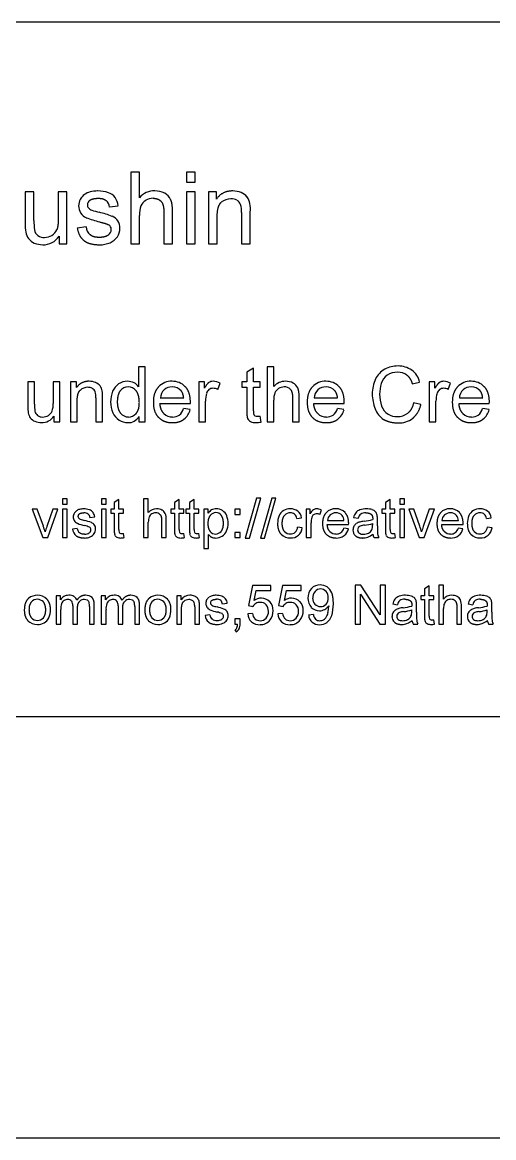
# Model space of a CAD drawing. Extents: x -405 to 419, y -611 to 453.
# Drawn here: x -136.7 to -38.1, y -610.7 to -377.4 of the extents above; entities that cross this region are included whole.
import ezdxf

# ---------------------------------------------------------------- set-up
doc = ezdxf.new("R2010")
doc.units = 0
doc.header["$MEASUREMENT"] = 0
doc.layers.add('DEFAULT', color=7, linetype='Continuous')

msp = doc.modelspace()

# ---------------------------------------------------------------- linework, layer by layer
at = {"layer": 'DEFAULT', "color": 7}
for p, q in [((336.89, -377.38), (-325.34, -377.38)), ((-112.2, -408.75), (-114.02, -408.75)), ((-114.02, -408.75), (-114.02, -423.75)), ((-112.2, -414.11), (-112.2, -408.75)), ((-100.56, -408.75), (-102.38, -408.75)), ((-102.38, -408.75), (-102.38, -410.84)), ((-100.56, -410.84), (-100.56, -408.75)), ((-134.29, -412.84), (-136.11, -412.84)), ((-136.11, -412.84), (-136.11, -419.56)), ((-134.29, -418.88), (-134.29, -412.84)), ((-127.38, -412.84), (-129.2, -412.84)), ((-129.2, -412.84), (-129.2, -418.67)), ((-127.38, -423.75), (-127.38, -412.84)), ((-102.38, -410.84), (-100.56, -410.84)), ((-100.56, -412.84), (-102.38, -412.84)), ((-102.38, -412.84), (-102.38, -423.75)), ((-100.56, -423.75), (-100.56, -412.84)), ((-96.11, -412.84), (-97.74, -412.84)), ((-97.74, -412.84), (-97.74, -423.75)), ((-96.11, -414.38), (-96.11, -412.84)), ((-118.47, -416.02), (-116.65, -415.75)), ((-107.11, -416.85), (-107.11, -423.75)), ((-105.29, -423.75), (-105.29, -416.87)), ((-90.84, -417.18), (-90.84, -423.75)), ((-89.02, -423.75), (-89.02, -417.08)), ((-112.2, -423.75), (-112.2, -417.79)), ((-95.93, -423.75), (-95.93, -417.85)), ((-129.02, -422.13), (-129.02, -423.75)), ((-123.38, -420.2), (-125.2, -420.47)), ((-129.02, -423.75), (-127.38, -423.75)), ((-114.02, -423.75), (-112.2, -423.75)), ((-107.11, -423.75), (-105.29, -423.75)), ((-102.38, -423.75), (-100.56, -423.75)), ((-97.74, -423.75), (-95.93, -423.75)), ((-90.84, -423.75), (-89.02, -423.75)), ((-110.98, -449.48), (-112.37, -449.48)), ((-112.37, -449.48), (-112.37, -453.65)), ((-110.98, -461), (-110.98, -449.48)), ((-88.36, -449.72), (-89.76, -450.56)), ((-88.36, -452.62), (-88.36, -449.72)), ((-84.1, -449.48), (-85.5, -449.48)), ((-85.5, -449.48), (-85.5, -461)), ((-84.1, -453.6), (-84.1, -449.48)), ((-134.15, -452.62), (-135.55, -452.62)), ((-135.55, -452.62), (-135.55, -457.78)), ((-134.15, -457.26), (-134.15, -452.62)), ((-128.85, -452.62), (-130.24, -452.62)), ((-130.24, -452.62), (-130.24, -457.1)), ((-128.85, -461), (-128.85, -452.62)), ((-125.36, -452.62), (-126.61, -452.62)), ((-126.61, -452.62), (-126.61, -461)), ((-125.36, -453.81), (-125.36, -452.62)), ((-98.62, -452.62), (-99.81, -452.62)), ((-99.81, -452.62), (-99.81, -461)), ((-98.62, -453.94), (-98.62, -452.62)), ((-89.76, -452.62), (-90.81, -452.62)), ((-90.81, -452.62), (-90.81, -453.74)), ((-89.76, -450.56), (-89.76, -452.62)), ((-86.97, -452.62), (-88.36, -452.62)), ((-86.97, -453.74), (-86.97, -452.62)), ((-55.14, -453), (-53.6, -452.65)), ((-50.39, -452.62), (-51.58, -452.62)), ((-51.58, -452.62), (-51.58, -461)), ((-50.39, -453.94), (-50.39, -452.62)), ((-95.84, -454.2), (-95.34, -452.9)), ((-90.81, -453.74), (-89.76, -453.74)), ((-89.76, -453.74), (-89.76, -458.57)), ((-88.36, -458.65), (-88.36, -453.74)), ((-88.36, -453.74), (-86.97, -453.74)), ((-47.6, -454.2), (-47.11, -452.9)), ((-125.22, -461), (-125.22, -456.47)), ((-121.31, -455.96), (-121.31, -461)), ((-119.91, -461), (-119.91, -455.88)), ((-107.91, -457.16), (-101.56, -457.16)), ((-107.84, -455.97), (-102.95, -455.97)), ((-101.56, -457.16), (-101.55, -456.79)), ((-98.41, -461), (-98.41, -456.65)), ((-84.1, -461), (-84.1, -456.43)), ((-80.2, -455.7), (-80.2, -461)), ((-78.8, -461), (-78.8, -455.72)), ((-75.73, -457.16), (-69.38, -457.16)), ((-75.66, -455.97), (-70.77, -455.97)), ((-69.38, -457.16), (-69.38, -456.79)), ((-53.32, -457.34), (-54.86, -456.96)), ((-50.18, -461), (-50.18, -456.65)), ((-45.36, -457.16), (-39.02, -457.16)), ((-45.29, -455.97), (-40.41, -455.97)), ((-39.02, -457.16), (-39.01, -456.79)), ((-101.6, -458.42), (-102.97, -458.21)), ((-69.42, -458.42), (-70.79, -458.21)), ((-39.05, -458.42), (-40.42, -458.21)), ((-130.1, -459.76), (-130.1, -461)), ((-130.1, -461), (-128.85, -461)), ((-126.61, -461), (-125.22, -461)), ((-121.31, -461), (-119.91, -461)), ((-112.3, -459.87), (-112.3, -461)), ((-112.3, -461), (-110.98, -461)), ((-99.81, -461), (-98.41, -461)), ((-87.58, -459.81), (-86.97, -459.77)), ((-86.76, -461.01), (-86.97, -459.77)), ((-85.5, -461), (-84.1, -461)), ((-80.2, -461), (-78.8, -461)), ((-51.58, -461), (-50.18, -461)), ((-127.33, -477.05), (-128.32, -477.05)), ((-128.32, -477.05), (-128.32, -478.18)), ((-128.32, -478.18), (-127.33, -478.18)), ((-127.33, -478.18), (-127.33, -477.05)), ((-119.16, -477.05), (-120.14, -477.05)), ((-120.14, -477.05), (-120.14, -478.18)), ((-120.14, -478.18), (-119.16, -478.18)), ((-119.16, -478.18), (-119.16, -477.05)), ((-116.5, -477.21), (-117.49, -477.81)), ((-117.49, -477.81), (-117.49, -479.26)), ((-116.5, -479.26), (-116.5, -477.21)), ((-110.35, -477.05), (-111.33, -477.05)), ((-111.33, -477.05), (-111.33, -485.17)), ((-110.35, -479.95), (-110.35, -477.05)), ((-103.9, -477.21), (-104.88, -477.81)), ((-104.88, -477.81), (-104.88, -479.26)), ((-103.9, -479.26), (-103.9, -477.21)), ((-100.74, -477.21), (-101.73, -477.81)), ((-101.73, -477.81), (-101.73, -479.26)), ((-100.74, -479.26), (-100.74, -477.21)), ((-87.7, -476.95), (-90.06, -485.32)), ((-89.19, -485.32), (-86.83, -476.95)), ((-86.83, -476.95), (-87.7, -476.95)), ((-84.54, -476.95), (-86.91, -485.32)), ((-86.04, -485.32), (-83.68, -476.95)), ((-83.68, -476.95), (-84.54, -476.95)), ((-59.78, -477.21), (-60.76, -477.81)), ((-60.76, -477.81), (-60.76, -479.26)), ((-59.78, -479.26), (-59.78, -477.21)), ((-56.77, -477.05), (-57.76, -477.05)), ((-57.76, -477.05), (-57.76, -478.18)), ((-57.76, -478.18), (-56.77, -478.18)), ((-56.77, -478.18), (-56.77, -477.05)), ((-133.57, -479.26), (-134.62, -479.26)), ((-134.62, -479.26), (-132.42, -485.17)), ((-132.31, -482.8), (-133.57, -479.26)), ((-130.3, -479.26), (-131.57, -482.87)), ((-131.38, -485.17), (-129.25, -479.26)), ((-129.25, -479.26), (-130.3, -479.26)), ((-127.33, -479.26), (-128.32, -479.26)), ((-128.32, -479.26), (-128.32, -485.17)), ((-127.33, -485.17), (-127.33, -479.26)), ((-119.16, -479.26), (-120.14, -479.26)), ((-120.14, -479.26), (-120.14, -485.17)), ((-119.16, -485.17), (-119.16, -479.26)), ((-117.49, -479.26), (-118.22, -479.26)), ((-118.22, -479.26), (-118.22, -480.05)), ((-118.22, -480.05), (-117.49, -480.05)), ((-117.49, -480.05), (-117.49, -483.46)), ((-115.52, -479.26), (-116.5, -479.26)), ((-116.5, -483.52), (-116.5, -480.05)), ((-116.5, -480.05), (-115.52, -480.05)), ((-115.52, -480.05), (-115.52, -479.26)), ((-104.88, -479.26), (-105.62, -479.26)), ((-105.62, -479.26), (-105.62, -480.05)), ((-105.62, -480.05), (-104.88, -480.05)), ((-104.88, -480.05), (-104.88, -483.46)), ((-102.91, -479.26), (-103.9, -479.26)), ((-103.9, -483.52), (-103.9, -480.05)), ((-103.9, -480.05), (-102.91, -480.05)), ((-102.91, -480.05), (-102.91, -479.26)), ((-101.73, -479.26), (-102.47, -479.26)), ((-102.47, -479.26), (-102.47, -480.05)), ((-102.47, -480.05), (-101.73, -480.05)), ((-101.73, -480.05), (-101.73, -483.46)), ((-99.76, -479.26), (-100.74, -479.26)), ((-100.74, -483.52), (-100.74, -480.05)), ((-100.74, -480.05), (-99.76, -480.05)), ((-99.76, -480.05), (-99.76, -479.26)), ((-97.84, -479.26), (-98.77, -479.26)), ((-98.77, -479.26), (-98.77, -487.44)), ((-97.84, -480.07), (-97.84, -479.26)), ((-91.14, -479.26), (-92.23, -479.26)), ((-92.23, -479.26), (-92.23, -480.35)), ((-92.23, -480.35), (-91.14, -480.35)), ((-91.14, -480.35), (-91.14, -479.26)), ((-76.47, -479.26), (-77.31, -479.26)), ((-77.31, -479.26), (-77.31, -485.17)), ((-76.47, -480.19), (-76.47, -479.26)), ((-74.5, -480.38), (-74.15, -479.46)), ((-60.76, -479.26), (-61.5, -479.26)), ((-61.5, -479.26), (-61.5, -480.05)), ((-61.5, -480.05), (-60.76, -480.05)), ((-60.76, -480.05), (-60.76, -483.46)), ((-58.79, -479.26), (-59.78, -479.26)), ((-59.78, -483.52), (-59.78, -480.05)), ((-59.78, -480.05), (-58.79, -480.05)), ((-58.79, -480.05), (-58.79, -479.26)), ((-56.77, -479.26), (-57.76, -479.26)), ((-57.76, -479.26), (-57.76, -485.17)), ((-56.77, -485.17), (-56.77, -479.26)), ((-54.84, -479.26), (-55.89, -479.26)), ((-55.89, -479.26), (-53.69, -485.17)), ((-53.58, -482.8), (-54.84, -479.26)), ((-51.57, -479.26), (-52.83, -482.87)), ((-52.64, -485.17), (-50.52, -479.26)), ((-50.52, -479.26), (-51.57, -479.26)), ((-122.56, -480.99), (-121.57, -480.84)), ((-110.35, -485.17), (-110.35, -481.95)), ((-107.59, -481.44), (-107.59, -485.17)), ((-106.6, -485.17), (-106.6, -481.45)), ((-79.27, -481.18), (-78.29, -481.04)), ((-78.14, -483.15), (-79.13, -483.01)), ((-76.32, -485.17), (-76.32, -482.1)), ((-72.92, -482.46), (-68.45, -482.46)), ((-72.87, -481.63), (-69.43, -481.63)), ((-68.45, -482.46), (-68.44, -482.2)), ((-67.41, -480.99), (-66.42, -481.13)), ((-63.42, -481.17), (-63.42, -481.43)), ((-63.42, -482.58), (-63.42, -482.22)), ((-62.43, -482.7), (-62.43, -481.39)), ((-48.99, -482.46), (-44.52, -482.46)), ((-48.94, -481.63), (-45.5, -481.63)), ((-44.52, -482.46), (-44.51, -482.2)), ((-39.59, -481.18), (-38.6, -481.04)), ((-38.45, -483.15), (-39.44, -483.01)), ((-132.42, -485.17), (-131.38, -485.17)), ((-128.32, -485.17), (-127.33, -485.17)), ((-125.22, -483.25), (-126.2, -483.4)), ((-120.14, -485.17), (-119.16, -485.17)), ((-115.95, -484.34), (-115.52, -484.3)), ((-115.37, -485.18), (-115.52, -484.3)), ((-111.33, -485.17), (-110.35, -485.17)), ((-107.59, -485.17), (-106.6, -485.17)), ((-103.34, -484.34), (-102.91, -484.3)), ((-102.76, -485.18), (-102.91, -484.3)), ((-100.19, -484.34), (-99.76, -484.3)), ((-99.61, -485.18), (-99.76, -484.3)), ((-97.79, -487.44), (-97.79, -484.51)), ((-91.14, -484.09), (-92.23, -484.09)), ((-92.23, -484.09), (-92.23, -485.17)), ((-92.23, -485.17), (-91.14, -485.17)), ((-91.14, -485.17), (-91.14, -484.09)), ((-90.06, -485.32), (-89.19, -485.32)), ((-86.91, -485.32), (-86.04, -485.32)), ((-77.31, -485.17), (-76.32, -485.17)), ((-68.47, -483.35), (-69.44, -483.2)), ((-63.12, -485.17), (-62.14, -485.17)), ((-59.22, -484.34), (-58.79, -484.3)), ((-58.64, -485.18), (-58.79, -484.3)), ((-57.76, -485.17), (-56.77, -485.17)), ((-53.69, -485.17), (-52.64, -485.17)), ((-44.54, -483.35), (-45.51, -483.2)), ((-98.77, -487.44), (-97.79, -487.44)), ((-88.58, -495.23), (-89.41, -499.42)), ((-84.69, -495.23), (-88.58, -495.23)), ((-88.2, -498.36), (-87.77, -496.22)), ((-87.77, -496.22), (-84.69, -496.22)), ((-84.69, -496.22), (-84.69, -495.23)), ((-82.27, -495.23), (-83.11, -499.42)), ((-78.38, -495.23), (-82.27, -495.23)), ((-81.89, -498.36), (-81.47, -496.22)), ((-81.47, -496.22), (-78.38, -496.22)), ((-78.38, -496.22), (-78.38, -495.23)), ((-65.91, -495.14), (-67.06, -495.14)), ((-67.06, -495.14), (-67.06, -503.26)), ((-61.84, -501.37), (-65.91, -495.14)), ((-60.75, -495.14), (-61.84, -495.14)), ((-61.84, -495.14), (-61.84, -501.37)), ((-60.75, -503.26), (-60.75, -495.14)), ((-51.6, -495.3), (-52.58, -495.9)), ((-52.58, -495.9), (-52.58, -497.35)), ((-51.6, -497.35), (-51.6, -495.3)), ((-48.59, -495.14), (-49.58, -495.14)), ((-49.58, -495.14), (-49.58, -503.26)), ((-48.59, -498.04), (-48.59, -495.14)), ((-128.75, -497.35), (-129.63, -497.35)), ((-129.63, -497.35), (-129.63, -503.26)), ((-128.75, -498.23), (-128.75, -497.35)), ((-121.66, -503.26), (-121.66, -499.23)), ((-119.29, -497.35), (-120.18, -497.35)), ((-120.18, -497.35), (-120.18, -503.26)), ((-119.29, -498.23), (-119.29, -497.35)), ((-112.2, -503.26), (-112.2, -499.23)), ((-103.5, -497.35), (-104.38, -497.35)), ((-104.38, -497.35), (-104.38, -503.26)), ((-103.5, -498.19), (-103.5, -497.35)), ((-94.83, -499.07), (-93.84, -498.93)), ((-65.97, -503.26), (-65.97, -497.03)), ((-65.97, -497.03), (-61.91, -503.26)), ((-59.23, -499.07), (-58.24, -499.22)), ((-55.24, -499.26), (-55.25, -499.52)), ((-52.58, -497.35), (-53.32, -497.35)), ((-53.32, -497.35), (-53.32, -498.14)), ((-53.32, -498.14), (-52.58, -498.14)), ((-52.58, -498.14), (-52.58, -501.55)), ((-50.61, -497.35), (-51.6, -497.35)), ((-51.6, -501.6), (-51.6, -498.14)), ((-51.6, -498.14), (-50.61, -498.14)), ((-50.61, -498.14), (-50.61, -497.35)), ((-43.47, -499.07), (-42.49, -499.22)), ((-39.48, -499.26), (-39.49, -499.52)), ((-128.65, -503.26), (-128.65, -500.23)), ((-126.14, -499.46), (-126.14, -503.26)), ((-125.15, -503.26), (-125.15, -499.86)), ((-122.64, -499.58), (-122.64, -503.26)), ((-119.2, -503.26), (-119.2, -500.23)), ((-116.68, -499.46), (-116.68, -503.26)), ((-115.7, -503.26), (-115.7, -499.86)), ((-113.19, -499.58), (-113.19, -503.26)), ((-103.4, -503.26), (-103.4, -500.07)), ((-100.64, -499.7), (-100.64, -503.26)), ((-99.65, -503.26), (-99.65, -499.65)), ((-97.49, -501.34), (-98.47, -501.49)), ((-88.58, -501.04), (-89.56, -501.14)), ((-89.41, -499.42), (-88.48, -499.57)), ((-82.27, -501.04), (-83.26, -501.14)), ((-83.11, -499.42), (-82.17, -499.57)), ((-75.82, -501.29), (-76.81, -501.39)), ((-72.62, -499.44), (-72.62, -499.63)), ((-55.25, -500.67), (-55.24, -500.31)), ((-54.25, -500.78), (-54.25, -499.47)), ((-48.59, -503.26), (-48.59, -500.03)), ((-45.83, -499.52), (-45.83, -503.26)), ((-44.85, -503.26), (-44.85, -499.54)), ((-39.49, -500.67), (-39.48, -500.31)), ((-38.5, -500.78), (-38.5, -499.47)), ((-129.63, -503.26), (-128.65, -503.26)), ((-126.14, -503.26), (-125.15, -503.26)), ((-122.64, -503.26), (-121.66, -503.26)), ((-120.18, -503.26), (-119.2, -503.26)), ((-116.68, -503.26), (-115.7, -503.26)), ((-113.19, -503.26), (-112.2, -503.26)), ((-104.38, -503.26), (-103.4, -503.26)), ((-100.64, -503.26), (-99.65, -503.26)), ((-91.14, -502.18), (-92.22, -502.18)), ((-92.22, -502.18), (-92.22, -503.26)), ((-92.22, -503.26), (-91.68, -503.26)), ((-91.14, -503.26), (-91.14, -502.18)), ((-67.06, -503.26), (-65.97, -503.26)), ((-61.91, -503.26), (-60.75, -503.26)), ((-54.94, -503.26), (-53.96, -503.26)), ((-51.04, -502.42), (-50.61, -502.39)), ((-50.46, -503.27), (-50.61, -502.39)), ((-49.58, -503.26), (-48.59, -503.26)), ((-45.83, -503.26), (-44.85, -503.26)), ((-39.19, -503.26), (-38.2, -503.26)), ((-92.22, -504.49), (-91.97, -504.88)), ((-325.34, -522.58), (336.89, -522.58)), ((-404.99, -610.73), (418.84, -610.73))]:
    msp.add_line(p, q, dxfattribs=at)
for centre, radius, start, end in [((-121.69, -416.24), 3.47, 103.9971, 125.3316), ((-120.84, -419.25), 6.59, 90.8985, 104.8289), ((-121, -419.85), 7.2, 71.4541, 89.5859), ((-109.08, -416.73), 4.08, 88.815, 140.0155), ((-109.1, -417.86), 5.21, 65.2993, 88.815), ((-92.69, -417.36), 4.7, 67.6783, 90), ((-92.12, -415.88), 3.12, 38.6312, 67.033), ((-121.94, -415.8), 2.99, 152.7606, 179.4816), ((-121.95, -415.85), 3, 125.4662, 151.7917), ((-121.92, -415.6), 1.18, 123.3875, 178.3514), ((-120.5, -416.23), 2.04, 5.8143, 49.2704), ((-119.84, -416.12), 3.29, 39.208, 69.9173), ((-120.62, -416.24), 4, 7.1582, 33.4616), ((-109.54, -416.83), 2.58, 121.4037, 155.985), ((-109.37, -417.12), 2.92, 90, 121.3442), ((-108.21, -415.61), 2.79, 24.7654, 62.6998), ((-93, -417.59), 3.3, 91.3493, 129.2112), ((-93.03, -416.73), 2.44, 59.8033, 91.0567), ((-92.68, -416.14), 1.75, 21.1259, 59.8033), ((-92.04, -415.71), 2.96, 8.2267, 37.0598), ((-95.86, -416.57), 6.86, 355.7385, 10.722), ((-122.33, -415.83), 2.6, 178.8506, 212.5732), ((-122.36, -415.93), 2.52, 211.0738, 247.7068), ((-122.18, -415.59), 0.926, 178.3514, 220.3792), ((-121.73, -415.25), 1.49, 219.0843, 251.8191), ((-117.44, -403.08), 14.4, 250.7073, 257.3212), ((-126.75, -441.13), 24.78, 69.1254, 75.6258), ((-106.83, -417.57), 5.38, 160.5446, 182.3285), ((-97.53, -417.18), 6.7, 0, 14.4655), ((-128.6, -419.93), 7.52, 177.1306, 190.2583), ((-117.31, -418.88), 16.98, 180, 186.5909), ((-114.9, -396.52), 23.31, 248.8176, 255.9897), ((-119.17, -420.68), 1.06, 359.0855, 61.8604), ((-118.84, -420.34), 2.54, 33.587, 68.7705), ((-118.73, -420.34), 2.45, 356.0538, 34.8686), ((-132.56, -420.65), 3.49, 190.2583, 214.6461), ((-132.3, -420.43), 1.92, 191.9492, 233.2508), ((-132.19, -420.28), 2.11, 233.2508, 273.3021), ((-132.33, -419.98), 3.95, 268.5726, 327.0663), ((-132.18, -418.94), 3.45, 271.9634, 298.8455), ((-131.83, -419.77), 2.55, 300.9401, 336.2568), ((-120.96, -419.96), 2.43, 185.5675, 229.7133), ((-119.6, -420.68), 1.49, 306.3048, 359.0855), ((-119.68, -420.3), 3.45, 292.6572, 325.9477), ((-119.77, -420.38), 3.48, 327.8718, 357.9526), ((-132.85, -420.49), 3.36, 219.7806, 246.172), ((-132.3, -418.83), 5.1, 248.0516, 268.5726), ((-120.57, -418.14), 5.79, 269.5876, 292.5754), ((-58.68, -454.02), 4.61, 118.6041, 154.1895), ((-58.19, -454.85), 5.57, 89.2537, 118.9672), ((-58.17, -454.6), 5.33, 56.5073, 89.406), ((-57.69, -453.55), 4.19, 12.4622, 54.003), ((-122.73, -456.09), 3.61, 67.6783, 90), ((-114.75, -455.79), 3.31, 88.8915, 123.1799), ((-114.73, -455.63), 3.15, 63.8331, 89.3382), ((-105.52, -456.18), 3.7, 87.7521, 136.5714), ((-105.25, -456.11), 3.62, 43.4742, 91.9756), ((-96.8, -454.11), 1.63, 90.1485, 124.3452), ((-96.82, -455.31), 2.82, 58.4405, 89.68), ((-81.71, -455.61), 3.13, 88.815, 140.0155), ((-81.72, -456.48), 4, 65.2993, 88.815), ((-73.34, -456.18), 3.7, 87.7521, 136.5714), ((-73.07, -456.11), 3.62, 43.4742, 91.9756), ((-55.64, -455.21), 7.87, 155.9605, 179.5693), ((-58.61, -453.83), 3.14, 124.3331, 163.6165), ((-58.31, -454.26), 3.66, 87.9445, 124.3331), ((-58, -453.44), 2.84, 52.7935, 93.6177), ((-48.57, -454.11), 1.63, 90.1485, 124.3452), ((-48.59, -455.31), 2.82, 58.4405, 89.68), ((-42.98, -456.18), 3.7, 87.7521, 136.5714), ((-42.71, -456.11), 3.62, 43.4742, 91.9756), ((-122.97, -456.27), 2.53, 91.3493, 129.2112), ((-122.99, -455.61), 1.87, 59.8033, 91.0567), ((-122.73, -455.16), 1.35, 21.1259, 59.8033), ((-126.45, -455.96), 5.14, 360, 14.4655), ((-122.3, -454.96), 2.39, 38.6312, 67.033), ((-122.24, -454.83), 2.27, 8.2267, 37.0598), ((-125.17, -455.49), 5.27, 355.7385, 10.722), ((-111.25, -456.96), 6.99, 160.0329, 178.8737), ((-114.69, -455.83), 3.37, 123.7468, 158.1111), ((-114.55, -455.84), 2.17, 90.8263, 139.4361), ((-114.61, -455.89), 2.22, 40.1881, 89.213), ((-114.65, -455.28), 2.8, 35.7261, 62.1226), ((-105.45, -456.05), 2.38, 132.5531, 178.0881), ((-105.45, -456.06), 2.39, 87.5152, 132.5531), ((-105.27, -456.03), 2.36, 41.7904, 91.911), ((-92.35, -456.67), 6.06, 164.0511, 179.8056), ((-96.74, -455.41), 1.5, 128.197, 164.236), ((-96.86, -455.24), 1.29, 89.3984, 128.3448), ((-96.87, -456.2), 2.25, 62.5871, 89.3984), ((-79.98, -456.26), 4.13, 160.5446, 182.3285), ((-82.06, -455.69), 1.98, 121.4037, 155.985), ((-81.93, -455.9), 2.23, 89.9405, 121.4037), ((-81.78, -455.21), 1.55, 43.0664, 95.5332), ((-81.04, -454.76), 2.15, 24.7654, 62.6998), ((-73.27, -456.05), 2.38, 132.5531, 178.0881), ((-73.27, -456.06), 2.39, 87.5152, 132.5531), ((-73.09, -456.03), 2.36, 41.7904, 91.911), ((-54.41, -455.24), 7.56, 162.2947, 179.2952), ((-44.12, -456.67), 6.06, 164.0511, 179.8056), ((-48.5, -455.41), 1.5, 128.197, 164.236), ((-48.63, -455.24), 1.29, 89.3984, 128.3448), ((-48.64, -456.2), 2.25, 62.5871, 89.3984), ((-42.91, -456.05), 2.38, 132.5531, 178.0881), ((-42.91, -456.06), 2.39, 87.5152, 132.5531), ((-42.73, -456.03), 2.36, 41.7904, 91.911), ((-121.12, -457.26), 13.04, 180, 186.5909), ((-134.74, -457.3), 4.5, 341.4232, 2.5416), ((-113.02, -456.92), 5.22, 178.8504, 204.2711), ((-54.81, -455.05), 8.7, 180.7102, 201.5832), ((-54.07, -455.13), 7.91, 180.0991, 198.9839), ((-129.78, -458.07), 5.77, 177.1306, 190.2583), ((-132.83, -458.62), 2.68, 190.2583, 214.6461), ((-132.62, -458.45), 1.48, 191.9492, 233.2508), ((-132.54, -458.34), 1.62, 233.2508, 273.3021), ((-132.53, -457.31), 2.65, 271.9634, 298.8455), ((-132.26, -457.95), 1.95, 300.9401, 336.2568), ((-114.49, -457.59), 3.6, 204.2909, 236.563), ((-114.5, -457.81), 2.14, 219.4529, 269.5151), ((-114.56, -457.73), 2.23, 271.2489, 318.2989), ((-105.33, -457.44), 2.51, 225.4952, 271.4759), ((-105.2, -457.65), 2.31, 268.356, 304.9972), ((-105.6, -457.38), 2.76, 308.5572, 342.5036), ((-105.1, -457.59), 3.6, 307.9186, 346.6329), ((-85.82, -458.81), 2.55, 176.4529, 194.2167), ((-87.75, -459.21), 0.589, 202.6693, 238.8668), ((-73.15, -457.44), 2.51, 225.4952, 271.4759), ((-73.02, -457.65), 2.31, 268.356, 304.9972), ((-73.42, -457.38), 2.76, 308.5572, 342.5036), ((-72.92, -457.59), 3.6, 307.9186, 346.6329), ((-58.63, -456.62), 4.57, 200.9037, 236.9507), ((-58.51, -456.58), 3.24, 200.2714, 238.3095), ((-58.28, -456.18), 3.7, 238.6356, 270.5853), ((-58.26, -456.24), 3.64, 270.2944, 307.0909), ((-42.79, -457.44), 2.51, 225.4952, 271.4759), ((-42.66, -457.65), 2.31, 268.356, 304.9972), ((-43.06, -457.38), 2.76, 308.5572, 342.5036), ((-42.56, -457.59), 3.6, 307.9186, 346.6329), ((-133.05, -458.5), 2.58, 219.7806, 246.172), ((-132.63, -457.23), 3.91, 248.0516, 268.5726), ((-132.65, -458.11), 3.03, 268.5726, 327.0663), ((-114.47, -457.21), 3.93, 239.3499, 267.5545), ((-114.53, -458.55), 2.59, 267.5545, 329.3813), ((-88.45, -459.8), 1.22, 201.6066, 243.489), ((-87.86, -458.36), 2.78, 245.7392, 270.8384), ((-87.63, -458.91), 0.903, 242.1482, 273.3385), ((-87.89, -456.03), 5.11, 270.8384, 282.8007), ((-57.9, -456.63), 4.58, 267.5366, 308.4759), ((-124.44, -480.87), 1.62, 152.7606, 179.4816), ((-124.44, -480.9), 1.62, 125.4662, 151.7917), ((-124.3, -481.11), 1.88, 103.9971, 125.3316), ((-124.43, -480.76), 0.641, 123.3875, 178.3514), ((-123.84, -482.74), 3.57, 90.8985, 104.8289), ((-123.92, -483.06), 3.9, 71.4541, 89.5859), ((-123.73, -481.34), 1.34, 53.5106, 93.632), ((-123.66, -481.1), 1.1, 5.8143, 49.2704), ((-123.3, -481.04), 1.78, 39.208, 69.9173), ((-123.72, -481.11), 2.17, 7.1582, 33.4616), ((-108.65, -481.37), 2.21, 88.815, 140.0155), ((-108.9, -481.43), 1.4, 121.4037, 155.985), ((-108.81, -481.58), 1.57, 89.9405, 121.4037), ((-108.71, -481.09), 1.09, 43.0664, 95.5332), ((-108.67, -481.98), 2.82, 65.2993, 88.815), ((-108.18, -480.77), 1.51, 24.7654, 62.6998), ((-109.91, -481.29), 3.31, 357.2467, 20.4645), ((-95.99, -481.32), 2.23, 120.3023, 145.9213), ((-96.21, -481.43), 1.48, 91.1887, 142.8575), ((-96.27, -480.85), 1.69, 85.6803, 120.3023), ((-96.21, -481.32), 1.37, 36.7022, 91.1887), ((-96.22, -481.92), 2.76, 59.3161, 88.2797), ((-96.06, -481.43), 2.26, 20.667, 56.5239), ((-97.86, -482.18), 4.2, 0.0506, 21.5088), ((-78.81, -482.24), 4.5, 158.4314, 180), ((-80.99, -481.43), 2.18, 118.7255, 157.1926), ((-80.66, -482.02), 2.86, 89.527, 118.8633), ((-80.68, -481.57), 1.57, 88.0901, 138.5531), ((-80.66, -481.99), 2.83, 55.8504, 89.5507), ((-80.54, -481.15), 1.15, 47.6849, 93.9971), ((-80.84, -481.48), 1.59, 10.5848, 47.6849), ((-80.27, -481.24), 1.99, 5.8756, 52.9533), ((-74.26, -481.23), 2.44, 130.0046, 154.7373), ((-75.14, -481.23), 1.06, 128.197, 164.236), ((-75.19, -480.28), 1.12, 89.68, 124.8136), ((-75.23, -481.11), 0.91, 89.3984, 128.3448), ((-75.23, -481.79), 1.59, 62.5871, 89.3984), ((-75.2, -481.16), 1.99, 58.4405, 89.68), ((-71.24, -481.77), 2.61, 87.7521, 136.5714), ((-71.19, -481.68), 1.68, 132.5531, 178.0881), ((-71.19, -481.69), 1.68, 87.5152, 132.5531), ((-71.05, -481.72), 2.56, 43.4742, 91.9756), ((-71.06, -481.66), 1.66, 41.7904, 91.911), ((-71.25, -481.69), 1.82, 1.9824, 38.5511), ((-65.02, -481.42), 2.42, 143.3297, 169.7508), ((-65.49, -481.22), 1.93, 107.8039, 139.9189), ((-64.93, -481.4), 1.52, 130.7415, 169.7849), ((-64.74, -483.53), 4.36, 89.8285, 107.8039), ((-65, -481.8), 1.8, 85.7241, 120.8615), ((-64.82, -484.16), 5, 74.604, 88.9459), ((-64.02, -480.92), 1.66, 42.813, 71.707), ((-64.04, -480.78), 1.58, 10.8946, 38.3814), ((-67.97, -481.23), 5.54, 358.4155, 7.869), ((-47.31, -481.77), 2.61, 87.7521, 136.5714), ((-47.26, -481.68), 1.68, 132.5531, 178.0881), ((-47.26, -481.69), 1.68, 87.5152, 132.5531), ((-47.12, -481.72), 2.56, 43.4742, 91.9756), ((-47.13, -481.66), 1.66, 41.7904, 91.911), ((-47.31, -481.69), 1.82, 1.9824, 38.5511), ((-39.12, -482.24), 4.5, 158.4314, 180), ((-41.3, -481.43), 2.18, 118.7255, 157.1926), ((-40.97, -482.02), 2.86, 89.527, 118.8633), ((-40.99, -481.57), 1.57, 88.0901, 138.5531), ((-40.97, -481.99), 2.83, 55.8504, 89.5507), ((-40.85, -481.15), 1.15, 47.6849, 93.9971), ((-41.15, -481.48), 1.59, 10.5848, 47.6849), ((-40.58, -481.24), 1.99, 5.8756, 52.9533), ((-148.4, -488.53), 17.07, 15.4014, 19.593), ((-115.06, -488.9), 17.58, 159.9195, 163.7762), ((-124.65, -480.88), 1.41, 178.8506, 212.5732), ((-124.67, -480.94), 1.36, 211.0738, 247.7068), ((-122.26, -475.58), 7.23, 246.1378, 258.6695), ((-124.57, -480.75), 0.501, 178.3514, 220.3792), ((-124.32, -480.57), 0.809, 219.0843, 251.8191), ((-122, -473.98), 7.8, 250.7073, 257.3212), ((-127.04, -494.59), 13.42, 69.1254, 75.6258), ((-124.57, -487.15), 4.56, 65.2729, 78.6695), ((-122.94, -483.51), 0.577, 359.0855, 61.8604), ((-122.76, -483.33), 1.38, 33.587, 68.7705), ((-122.7, -483.33), 1.33, 356.0538, 34.8686), ((-107.44, -481.83), 2.91, 160.5446, 182.3285), ((-98.05, -482.13), 4.4, 337.7901, 359.3591), ((-80.82, -482.86), 1.7, 314.0409, 355.1754), ((-72.04, -482.12), 4.28, 164.0511, 179.8056), ((-65.7, -483.65), 1.85, 153.1882, 178.4089), ((-65.9, -483.62), 1.67, 124.2557, 150.9623), ((-65.53, -484.19), 2.34, 104.3996, 123.8809), ((-65.71, -483.6), 0.874, 110.6622, 145.1698), ((-64.88, -486.57), 4.81, 94.0566, 104.8841), ((-64.93, -485.6), 3.02, 93.4116, 111.0674), ((-66.31, -471.15), 10.67, 275.8486, 285.6635), ((-65.87, -475.07), 7.56, 275.7367, 288.9073), ((-65.68, -482.7), 2.26, 337.605, 3.0771), ((-36.76, -482.7), 25.68, 180, 183.9056), ((-69.66, -488.53), 17.07, 15.4014, 19.593), ((-36.32, -488.9), 17.58, 159.9195, 163.7762), ((-41.13, -482.86), 1.7, 314.0409, 355.1754), ((-124.18, -483.21), 2.03, 185.3524, 231.5081), ((-123.91, -483.12), 1.32, 185.5675, 229.7133), ((-123.8, -482.8), 1.63, 234.2706, 273.4854), ((-123.7, -482.14), 3.13, 269.5876, 292.5754), ((-123.58, -482.87), 1.57, 265.556, 304.5561), ((-123.12, -483.53), 0.763, 304.5561, 0.8343), ((-123.21, -483.31), 1.87, 292.6572, 325.9477), ((-123.26, -483.35), 1.88, 327.8718, 357.9526), ((-116.56, -484.33), 0.863, 201.6066, 243.489), ((-116.14, -483.31), 1.96, 245.7392, 270.8384), ((-114.71, -483.63), 1.8, 176.4529, 194.2167), ((-116.07, -483.91), 0.415, 202.6693, 238.8668), ((-115.98, -483.7), 0.637, 242.1482, 273.3385), ((-116.17, -481.66), 3.61, 270.8384, 282.8007), ((-103.96, -484.33), 0.863, 201.6066, 243.489), ((-103.54, -483.31), 1.96, 245.7392, 270.8384), ((-102.1, -483.63), 1.8, 176.4529, 194.2167), ((-103.46, -483.91), 0.415, 202.6693, 238.8668), ((-103.38, -483.7), 0.637, 242.1482, 273.3385), ((-103.56, -481.66), 3.61, 270.8384, 282.8007), ((-100.81, -484.33), 0.863, 201.6066, 243.489), ((-100.39, -483.31), 1.96, 245.7392, 270.8384), ((-98.95, -483.63), 1.8, 176.4529, 194.2167), ((-100.31, -483.91), 0.415, 202.6693, 238.8668), ((-100.23, -483.7), 0.637, 242.1482, 273.3385), ((-100.41, -481.66), 3.61, 270.8384, 282.8007), ((-96.17, -483.23), 2.07, 218.4826, 242.1983), ((-96.28, -482.96), 1.48, 219.6777, 269.9089), ((-96.24, -483.31), 1.96, 242.9284, 270.2005), ((-96.34, -482.82), 1.62, 272.0813, 318.9044), ((-96.26, -482.74), 2.53, 270.6713, 301.9306), ((-96.25, -482.79), 2.48, 302.2773, 336.2534), ((-80.72, -482.7), 2.57, 223.9425, 272.4392), ((-80.69, -482.87), 1.56, 221.4361, 271.6211), ((-80.6, -482.95), 1.48, 268.1112, 310.2502), ((-80.48, -482.97), 2.3, 266.8089, 311.0177), ((-80.59, -482.84), 2.47, 311.0177, 352.7991), ((-71.11, -482.66), 1.77, 225.4952, 271.4759), ((-70.88, -482.85), 2.43, 265.1414, 307.9186), ((-71.02, -482.81), 1.63, 268.356, 304.9972), ((-71.3, -482.62), 1.95, 308.5572, 342.5036), ((-70.94, -482.76), 2.54, 307.9186, 346.6329), ((-65.98, -483.63), 1.58, 179.0111, 228.057), ((-65.71, -483.58), 0.86, 146.3777, 179.2704), ((-65.81, -483.61), 0.757, 177.0396, 234.214), ((-65.44, -483.09), 1.4, 234.214, 274.0031), ((-65.43, -482.53), 2.74, 267.895, 291.5015), ((-65.32, -482.17), 2.31, 269.4019, 296.7023), ((-65.74, -481.75), 3.59, 291.5015, 311.4367), ((-64.98, -482.85), 1.56, 296.7023, 332.7151), ((-61.52, -484.23), 1.87, 186.3945, 210.4754), ((-59.97, -484.07), 2.44, 188.9477, 206.992), ((-59.84, -484.33), 0.863, 201.6066, 243.489), ((-59.42, -483.31), 1.96, 245.7392, 270.8384), ((-57.98, -483.63), 1.8, 176.4529, 194.2167), ((-59.34, -483.91), 0.415, 202.6693, 238.8668), ((-59.26, -483.7), 0.637, 242.1482, 273.3385), ((-59.44, -481.66), 3.61, 270.8384, 282.8007), ((-47.18, -482.66), 1.77, 225.4952, 271.4759), ((-46.94, -482.85), 2.43, 265.1414, 307.9186), ((-47.08, -482.81), 1.63, 268.356, 304.9972), ((-47.36, -482.62), 1.95, 308.5572, 342.5036), ((-47.01, -482.76), 2.54, 307.9186, 346.6329), ((-41.03, -482.7), 2.57, 223.9425, 272.4392), ((-41, -482.87), 1.56, 221.4361, 271.6211), ((-40.91, -482.95), 1.48, 268.1112, 310.2502), ((-40.8, -482.97), 2.3, 266.8089, 311.0177), ((-40.91, -482.84), 2.47, 311.0177, 352.7991), ((-74.2, -497.71), 2.76, 137.3862, 182.6298), ((-74.5, -497.43), 2.35, 87.7639, 137.3862), ((-73.95, -497.79), 2.02, 139.3144, 182.4577), ((-74.3, -497.48), 1.56, 89.8673, 139.3144), ((-74.49, -497.98), 2.9, 58.4188, 88.5278), ((-74.31, -497.47), 1.54, 42.3245, 89.4676), ((-74.6, -497.66), 1.88, 355.9452, 40.6915), ((-74.42, -497.71), 2.64, 21.7666, 56.5027), ((-133.64, -499.91), 2.66, 88.0574, 130.9181), ((-133.57, -499.76), 1.67, 89.5466, 137.8781), ((-133.46, -499.87), 2.62, 44.2284, 92.022), ((-133.59, -499.86), 1.77, 43.3854, 88.6831), ((-126.95, -499.36), 2.12, 120.0589, 147.9608), ((-125.72, -499.99), 2.94, 160.3529, 184.5901), ((-127.31, -499.43), 1.26, 121.8015, 160.2972), ((-127.01, -499.26), 2.01, 88.8154, 120.0589), ((-127.19, -499.61), 1.47, 89.6647, 121.8015), ((-127.1, -499.07), 0.932, 39.8741, 95.3048), ((-126.89, -499.15), 1.9, 58.5838, 92.3959), ((-127.79, -499.34), 1.66, 355.9456, 31.8232), ((-126.59, -498.67), 1.34, 15.9349, 58.5838), ((-123.74, -499.56), 1.42, 88.289, 134.7428), ((-123.68, -499.29), 1.15, 59.4799, 90.9253), ((-123.36, -499.05), 1.8, 46.8509, 93.7443), ((-123.52, -499.01), 0.831, 20.7767, 59.4799), ((-126.44, -499.58), 3.8, 0, 13.0193), ((-117.5, -499.36), 2.12, 120.0589, 147.9608), ((-116.27, -499.99), 2.94, 160.3529, 184.5901), ((-117.85, -499.43), 1.26, 121.8015, 160.2972), ((-117.55, -499.26), 2.01, 88.8154, 120.0589), ((-117.74, -499.61), 1.47, 89.6647, 121.8015), ((-117.64, -499.07), 0.932, 39.8741, 95.3048), ((-117.43, -499.15), 1.9, 58.5838, 92.3959), ((-118.34, -499.34), 1.66, 355.9456, 31.8232), ((-117.14, -498.67), 1.34, 15.9349, 58.5838), ((-114.29, -499.56), 1.42, 88.289, 134.7428), ((-114.23, -499.29), 1.15, 59.4799, 90.9253), ((-113.91, -499.05), 1.8, 46.8509, 93.7443), ((-114.06, -499.01), 0.831, 20.7767, 59.4799), ((-116.99, -499.58), 3.8, 360, 13.0193), ((-108.43, -499.91), 2.66, 88.0574, 130.9181), ((-108.36, -499.76), 1.67, 89.5466, 137.8781), ((-108.25, -499.87), 2.62, 44.2284, 92.022), ((-108.38, -499.86), 1.77, 43.3854, 88.6831), ((-101.74, -499.36), 2.11, 87.2845, 146.2068), ((-101.81, -499.93), 1.79, 91.3493, 129.2112), ((-101.83, -499.46), 1.32, 59.8033, 91.0567), ((-101.62, -499.66), 2.41, 67.033, 90.6453), ((-101.64, -499.14), 0.95, 21.1259, 59.8033), ((-104.27, -499.7), 3.63, 360, 14.4655), ((-101.34, -499), 1.69, 38.6312, 67.033), ((-101.29, -498.91), 1.6, 8.2267, 37.0598), ((-103.36, -499.37), 3.72, 355.7385, 10.722), ((-96.71, -498.96), 1.62, 152.7606, 179.4816), ((-96.92, -498.97), 1.41, 178.8506, 212.5732), ((-96.72, -498.98), 1.62, 125.4662, 151.7917), ((-96.57, -499.19), 1.88, 103.9971, 125.3316), ((-96.7, -498.85), 0.641, 123.3875, 178.3514), ((-96.84, -498.84), 0.501, 178.3514, 220.3792), ((-96.59, -498.66), 0.809, 219.0843, 251.8191), ((-96.11, -500.82), 3.57, 90.8985, 104.8289), ((-96.2, -501.15), 3.9, 71.4541, 89.5859), ((-96.01, -499.43), 1.34, 53.5106, 93.632), ((-95.93, -499.19), 1.1, 5.8143, 49.2704), ((-95.57, -499.13), 1.78, 39.208, 69.9173), ((-95.99, -499.2), 2.17, 7.1582, 33.4616), ((-87, -500.44), 1.72, 120.6114, 149.4251), ((-86.67, -500.36), 2.52, 90.6585, 127.2526), ((-87.02, -500.4), 1.67, 88.6444, 120.6114), ((-86.89, -500.41), 1.68, 44.752, 93.1638), ((-86.68, -500.21), 2.36, 43.3071, 90.6585), ((-87.12, -500.47), 1.89, 356.8334, 41.2058), ((-86.91, -500.4), 2.67, 358.0078, 42.9067), ((-80.7, -500.44), 1.72, 120.6114, 149.4251), ((-80.37, -500.36), 2.52, 90.6585, 127.2526), ((-80.72, -500.4), 1.67, 88.6444, 120.6114), ((-80.59, -500.41), 1.68, 44.752, 93.1638), ((-80.37, -500.21), 2.36, 43.3071, 90.6585), ((-80.82, -500.47), 1.89, 356.8334, 41.2058), ((-80.61, -500.4), 2.67, 358.0078, 42.9067), ((-74.29, -497.97), 2.67, 177.1454, 222.4653), ((-74.29, -497.97), 1.69, 176.6793, 223.5985), ((-74.38, -498.05), 1.56, 223.5985, 271.8701), ((-74.23, -498.22), 1.4, 266.17, 319.4033), ((-74.61, -497.9), 1.89, 319.4033, 3.3924), ((-81, -499.03), 9.36, 344.5867, 0), ((-56.84, -499.51), 2.42, 143.3297, 169.7508), ((-57.31, -499.3), 1.93, 107.8039, 139.9189), ((-56.75, -499.49), 1.52, 130.7415, 169.7849), ((-56.56, -501.61), 4.36, 89.8285, 107.8039), ((-56.82, -499.88), 1.8, 85.7241, 120.8615), ((-56.64, -502.25), 5, 74.604, 88.9459), ((-55.84, -499.01), 1.66, 42.813, 71.707), ((-55.86, -498.86), 1.58, 10.8946, 38.3814), ((-59.79, -499.32), 5.54, 358.4155, 7.869), ((-46.9, -499.46), 2.21, 88.815, 140.0155), ((-45.68, -499.91), 2.91, 160.5446, 182.3285), ((-47.15, -499.51), 1.4, 121.4037, 155.985), ((-47.06, -499.66), 1.57, 89.9405, 121.4037), ((-46.95, -499.18), 1.09, 43.0664, 95.5332), ((-46.91, -500.07), 2.82, 65.2993, 88.815), ((-46.43, -498.85), 1.51, 24.7654, 62.6998), ((-48.16, -499.38), 3.31, 357.2467, 20.4645), ((-41.08, -499.51), 2.42, 143.3297, 169.7508), ((-41.55, -499.3), 1.93, 107.8039, 139.9189), ((-40.99, -499.49), 1.52, 130.7415, 169.7849), ((-40.81, -501.61), 4.36, 89.8285, 107.8039), ((-41.06, -499.88), 1.8, 85.7241, 120.8615), ((-40.89, -502.25), 5, 74.604, 88.9459), ((-40.08, -499.01), 1.66, 42.813, 71.707), ((-40.1, -498.86), 1.58, 10.8946, 38.3814), ((-44.03, -499.32), 5.54, 358.4155, 7.869), ((-135.65, -500.22), 4.83, 338.4383, 0), ((-110.44, -500.22), 4.83, 338.4383, 0), ((-96.45, -501.3), 2.03, 185.3524, 231.5081), ((-96.94, -499.02), 1.36, 211.0738, 247.7068), ((-96.18, -501.21), 1.32, 185.5675, 229.7133), ((-94.53, -493.67), 7.23, 246.1378, 258.6695), ((-94.27, -492.07), 7.8, 250.7073, 257.3212), ((-99.31, -512.68), 13.42, 69.1254, 75.6258), ((-96.84, -505.23), 4.56, 65.2729, 78.6695), ((-95.4, -501.62), 0.763, 304.5561, 0.8343), ((-95.21, -501.6), 0.577, 359.0855, 61.8604), ((-95.03, -501.42), 1.38, 33.587, 68.7705), ((-95.53, -501.44), 1.88, 327.8718, 357.9526), ((-94.97, -501.41), 1.33, 356.0538, 34.8686), ((-87.29, -501.06), 2.27, 182.02, 229.3168), ((-86.7, -500.86), 1.88, 185.6284, 224.85), ((-87.19, -500.72), 1.97, 318.4697, 4.0857), ((-87.26, -500.56), 3.02, 322.1321, 1.2738), ((-80.98, -501.06), 2.27, 182.02, 229.3168), ((-80.4, -500.86), 1.88, 185.6284, 224.85), ((-80.89, -500.72), 1.97, 318.4697, 4.0857), ((-80.96, -500.56), 3.02, 322.1321, 1.2738), ((-74.77, -501.32), 2.04, 181.9077, 229.8766), ((-74.54, -498.13), 2.38, 223.7488, 269.6541), ((-74.17, -501.11), 1.66, 186.3138, 224.1689), ((-74.57, -498.17), 2.33, 270.4443, 299.1707), ((-74.55, -498.22), 2.28, 299.1707, 327.6625), ((-75.68, -500.3), 2.97, 329.6796, 349.3204), ((-74.64, -500.68), 2.79, 306.5795, 342.6238), ((-79, -499.47), 6.38, 347.5493, 358.5709), ((-57.52, -501.74), 1.85, 153.1882, 178.4089), ((-57.72, -501.71), 1.67, 124.2557, 150.9623), ((-57.35, -502.28), 2.34, 104.3996, 123.8809), ((-57.53, -501.67), 0.86, 146.3777, 179.2704), ((-57.63, -501.7), 0.757, 177.0396, 234.214), ((-57.53, -501.69), 0.874, 110.6622, 145.1698), ((-56.7, -504.65), 4.81, 94.0566, 104.8841), ((-56.75, -503.69), 3.02, 93.4116, 111.0674), ((-58.13, -489.24), 10.67, 275.8486, 285.6635), ((-57.69, -493.15), 7.56, 275.7367, 288.9073), ((-56.8, -500.93), 1.56, 296.7023, 332.7151), ((-57.5, -500.79), 2.26, 337.605, 3.0771), ((-28.58, -500.78), 25.68, 180, 183.9056), ((-49.8, -501.71), 1.8, 176.4529, 194.2167), ((-41.77, -501.74), 1.85, 153.1882, 178.4089), ((-41.96, -501.71), 1.67, 124.2557, 150.9623), ((-41.59, -502.28), 2.34, 104.3996, 123.8809), ((-41.88, -501.7), 0.757, 177.0396, 234.214), ((-41.77, -501.67), 0.86, 146.3777, 179.2704), ((-41.77, -501.69), 0.874, 110.6622, 145.1698), ((-40.94, -504.65), 4.81, 94.0566, 104.8841), ((-41, -503.69), 3.02, 93.4116, 111.0674), ((-42.37, -489.24), 10.67, 275.8486, 285.6635), ((-41.93, -493.15), 7.56, 275.7367, 288.9073), ((-41.04, -500.93), 1.56, 296.7023, 332.7151), ((-41.74, -500.79), 2.26, 337.605, 3.0771), ((-12.82, -500.78), 25.68, 180, 183.9056), ((-133.53, -500.41), 2.95, 227.1598, 269.5177), ((-133.52, -500.74), 1.78, 223.5351, 268.834), ((-133.55, -500.85), 1.67, 269.8908, 318.1555), ((-133.55, -500.41), 2.95, 269.96, 298.5097), ((-133.29, -500.9), 2.39, 298.5097, 332.688), ((-108.32, -500.41), 2.95, 227.1598, 269.5177), ((-108.31, -500.74), 1.78, 223.5351, 268.834), ((-108.34, -500.85), 1.67, 269.8908, 318.1555), ((-108.34, -500.41), 2.95, 269.96, 298.5097), ((-108.08, -500.9), 2.39, 298.5097, 332.688), ((-96.07, -500.89), 1.63, 234.2706, 273.4854), ((-95.97, -500.22), 3.13, 269.5876, 292.5754), ((-95.85, -500.96), 1.57, 265.556, 304.5561), ((-95.48, -501.39), 1.87, 292.6572, 325.9477), ((-93.83, -503.3), 2.15, 339.0442, 1.0396), ((-93.84, -503.26), 2.71, 337.8199, 0), ((-87.09, -500.83), 2.58, 229.3168, 272.3902), ((-87.03, -501.06), 1.51, 228.193, 271.9212), ((-86.93, -500.95), 1.62, 268.2514, 318.4697), ((-86.91, -500.83), 2.57, 268.3568, 322.1321), ((-80.79, -500.83), 2.58, 229.3168, 272.3902), ((-80.73, -501.06), 1.51, 228.193, 271.9212), ((-80.63, -500.95), 1.62, 268.2514, 318.4697), ((-80.61, -500.83), 2.57, 268.3568, 322.1321), ((-74.63, -501.15), 2.26, 229.8766, 272.4028), ((-74.54, -501.31), 1.26, 229.2895, 272.2995), ((-74.41, -501.04), 2.37, 267.1291, 307.3405), ((-74.46, -501.01), 1.56, 268.9888, 300.0933), ((-74.46, -501.02), 1.55, 300.0933, 329.8674), ((-57.8, -501.71), 1.58, 179.0111, 228.057), ((-57.26, -501.17), 1.4, 234.214, 274.0031), ((-57.25, -500.62), 2.74, 267.895, 291.5015), ((-57.14, -500.26), 2.31, 269.4019, 296.7023), ((-57.56, -499.83), 3.59, 291.5015, 311.4367), ((-53.34, -502.31), 1.87, 186.3945, 210.4754), ((-51.79, -502.15), 2.44, 188.9477, 206.992), ((-51.66, -502.41), 0.863, 201.6066, 243.489), ((-51.24, -501.4), 1.96, 245.7392, 270.8384), ((-51.16, -501.99), 0.415, 202.6693, 238.8668), ((-51.08, -501.79), 0.637, 242.1482, 273.3385), ((-51.26, -499.75), 3.61, 270.8384, 282.8007), ((-42.04, -501.71), 1.58, 179.0111, 228.057), ((-41.5, -501.17), 1.4, 234.214, 274.0031), ((-41.5, -500.62), 2.74, 267.895, 291.5015), ((-41.38, -500.26), 2.31, 269.4019, 296.7023), ((-41.81, -499.83), 3.59, 291.5015, 311.4367), ((-37.58, -502.31), 1.87, 186.3945, 210.4754), ((-36.03, -502.15), 2.44, 188.9477, 206.992), ((-92.63, -503.71), 0.886, 297.7122, 336.0383), ((-92.54, -503.65), 1.36, 294.6122, 332.2223)]:
    msp.add_arc(centre, radius, start, end, dxfattribs=at)
for points in [[(-92.69, -412.66), (-94.93, -412.66), (-96.11, -414.38)], [(-122.58, -414.61), (-122.04, -414.2), (-120.8, -414.2)], [(-120.8, -414.2), (-119.74, -414.19), (-119.17, -414.68)], [(-109.37, -414.2), (-108.29, -414.2), (-107.7, -414.83)], [(-107.7, -414.83), (-107.11, -415.46), (-107.11, -416.85)], [(-105.29, -416.87), (-105.29, -415.28), (-105.67, -414.44)], [(-95.93, -417.85), (-95.92, -415.78), (-95.08, -415.03)], [(-129.2, -418.67), (-129.2, -420.07), (-129.5, -420.8)], [(-120.54, -419.14), (-119.08, -419.52), (-118.67, -419.74)], [(-125.2, -420.47), (-124.9, -422.18), (-123.8, -423.06)], [(-120.59, -422.38), (-121.85, -422.4), (-122.53, -421.82)], [(-118.72, -421.88), (-119.33, -422.38), (-120.59, -422.38)], [(-123.8, -423.06), (-122.7, -423.89), (-120.61, -423.93)], [(-122.73, -452.48), (-124.45, -452.48), (-125.36, -453.81)], [(-56.29, -451.17), (-55.53, -451.75), (-55.14, -453)], [(-125.22, -456.47), (-125.21, -454.88), (-124.57, -454.31)], [(-116.19, -454.43), (-116.84, -455.19), (-116.84, -456.82)], [(-112.23, -456.93), (-112.26, -455.27), (-112.91, -454.46)], [(-108.21, -453.64), (-109.3, -454.79), (-109.3, -456.88)], [(-102.95, -455.97), (-103.06, -454.97), (-103.51, -454.46)], [(-101.55, -456.79), (-101.55, -454.74), (-102.62, -453.61)], [(-97.72, -452.77), (-98.13, -453.05), (-98.62, -453.94)], [(-80.65, -454.16), (-80.2, -454.64), (-80.2, -455.7)], [(-78.8, -455.72), (-78.8, -454.5), (-79.09, -453.86)], [(-76.03, -453.64), (-77.12, -454.79), (-77.12, -456.88)], [(-70.77, -455.97), (-70.88, -454.97), (-71.33, -454.46)], [(-69.38, -456.79), (-69.37, -454.74), (-70.44, -453.61)], [(-49.48, -452.77), (-49.9, -453.05), (-50.39, -453.94)], [(-45.67, -453.64), (-46.76, -454.79), (-46.76, -456.88)], [(-40.41, -455.97), (-40.51, -454.97), (-40.97, -454.46)], [(-39.01, -456.79), (-39.01, -454.74), (-40.08, -453.61)], [(-116.84, -456.82), (-116.81, -458.37), (-116.15, -459.17)], [(-112.9, -459.21), (-112.23, -458.46), (-112.23, -456.93)], [(-109.3, -456.88), (-109.3, -458.9), (-108.22, -460.02)], [(-107.09, -459.23), (-107.82, -458.51), (-107.91, -457.16)], [(-77.12, -456.88), (-77.12, -458.9), (-76.04, -460.02)], [(-74.91, -459.23), (-75.65, -458.51), (-75.73, -457.16)], [(-54.86, -456.96), (-55.17, -458.42), (-56.06, -459.15)], [(-55.05, -460.22), (-53.8, -459.23), (-53.32, -457.34)], [(-46.76, -456.88), (-46.76, -458.9), (-45.68, -460.02)], [(-44.55, -459.23), (-45.28, -458.51), (-45.36, -457.16)], [(-89.76, -458.57), (-89.76, -459.85), (-89.59, -460.25)], [(-108.22, -460.02), (-107.14, -461.14), (-105.3, -461.14)], [(-105.3, -461.14), (-103.82, -461.15), (-102.89, -460.43)], [(-76.04, -460.02), (-74.96, -461.14), (-73.12, -461.14)], [(-73.12, -461.14), (-71.64, -461.15), (-70.71, -460.43)], [(-61.13, -460.45), (-59.96, -461.15), (-58.09, -461.21)], [(-45.68, -460.02), (-44.6, -461.14), (-42.75, -461.14)], [(-42.75, -461.14), (-41.28, -461.15), (-40.35, -460.43)], [(-124.78, -480.22), (-124.49, -480), (-123.82, -480)], [(-107.91, -480.34), (-107.59, -480.69), (-107.59, -481.44)], [(-97.39, -480.54), (-97.89, -481.13), (-97.89, -482.25)], [(-94.64, -482.16), (-94.66, -481.08), (-95.11, -480.5)], [(-82.33, -482.21), (-82.33, -481.07), (-81.85, -480.53)], [(-73.14, -479.98), (-73.91, -480.79), (-73.91, -482.27)], [(-68.44, -482.2), (-68.44, -480.76), (-69.2, -479.96)], [(-64.86, -480), (-64.1, -480), (-63.71, -480.33)], [(-63.71, -480.33), (-63.41, -480.58), (-63.42, -481.17)], [(-49.21, -479.98), (-49.98, -480.79), (-49.98, -482.27)], [(-44.51, -482.2), (-44.51, -480.76), (-45.26, -479.96)], [(-42.64, -482.21), (-42.64, -481.07), (-42.17, -480.53)], [(-97.89, -482.25), (-97.87, -483.35), (-97.42, -483.9)], [(-95.12, -483.88), (-94.64, -483.33), (-94.64, -482.16)], [(-83.31, -482.24), (-83.32, -483.71), (-82.57, -484.49)], [(-81.86, -483.91), (-82.33, -483.38), (-82.33, -482.21)], [(-73.91, -482.27), (-73.91, -483.69), (-73.15, -484.48)], [(-72.35, -483.93), (-72.87, -483.42), (-72.92, -482.46)], [(-49.98, -482.27), (-49.98, -483.69), (-49.21, -484.48)], [(-48.42, -483.93), (-48.93, -483.42), (-48.99, -482.46)], [(-43.62, -482.24), (-43.63, -483.71), (-42.88, -484.49)], [(-42.17, -483.91), (-42.64, -483.38), (-42.64, -482.21)], [(-125.44, -484.8), (-124.85, -485.25), (-123.72, -485.27)], [(-117.49, -483.46), (-117.49, -484.36), (-117.36, -484.64)], [(-104.88, -483.46), (-104.88, -484.36), (-104.76, -484.64)], [(-101.73, -483.46), (-101.73, -484.36), (-101.61, -484.64)], [(-73.15, -484.48), (-72.38, -485.22), (-71.08, -485.27)], [(-67.03, -484.8), (-66.51, -485.26), (-65.53, -485.27)], [(-60.76, -483.46), (-60.76, -484.36), (-60.64, -484.64)], [(-49.21, -484.48), (-48.45, -485.22), (-47.15, -485.27)], [(-71.64, -499.03), (-71.65, -497.53), (-71.98, -496.73)], [(-135.39, -497.9), (-136.29, -498.68), (-136.29, -500.31)], [(-134.81, -498.64), (-135.31, -499.19), (-135.31, -500.3)], [(-131.81, -500.27), (-131.82, -499.21), (-132.31, -498.64)], [(-130.82, -500.22), (-130.82, -498.83), (-131.59, -498.04)], [(-123.48, -497.25), (-124.61, -497.25), (-125.31, -498.3)], [(-125.15, -499.86), (-125.15, -498.96), (-124.74, -498.55)], [(-121.66, -499.23), (-121.64, -498.2), (-122.13, -497.74)], [(-114.03, -497.25), (-115.15, -497.25), (-115.85, -498.3)], [(-115.7, -499.86), (-115.7, -498.96), (-115.29, -498.55)], [(-112.2, -499.23), (-112.18, -498.2), (-112.68, -497.74)], [(-110.18, -497.9), (-111.08, -498.68), (-111.08, -500.31)], [(-109.6, -498.64), (-110.09, -499.19), (-110.09, -500.3)], [(-106.6, -500.27), (-106.61, -499.21), (-107.1, -498.64)], [(-105.61, -500.22), (-105.61, -498.83), (-106.38, -498.04)], [(-103.4, -500.07), (-103.39, -498.95), (-102.94, -498.54)], [(-97.05, -498.31), (-96.76, -498.09), (-96.09, -498.09)], [(-56.68, -498.09), (-55.92, -498.09), (-55.53, -498.42)], [(-55.53, -498.42), (-55.23, -498.67), (-55.24, -499.26)], [(-46.15, -498.43), (-45.83, -498.77), (-45.83, -499.52)], [(-40.93, -498.09), (-40.16, -498.09), (-39.77, -498.42)], [(-39.77, -498.42), (-39.47, -498.67), (-39.48, -499.26)], [(-136.29, -500.31), (-136.3, -501.79), (-135.53, -502.57)], [(-135.31, -500.3), (-135.3, -501.41), (-134.81, -501.97)], [(-132.31, -501.97), (-131.81, -501.41), (-131.81, -500.27)], [(-111.08, -500.31), (-111.09, -501.79), (-110.32, -502.57)], [(-110.09, -500.3), (-110.09, -501.41), (-109.6, -501.97)], [(-107.1, -501.97), (-106.6, -501.41), (-106.6, -500.27)], [(-52.58, -501.55), (-52.58, -502.45), (-52.46, -502.73)], [(-97.72, -502.89), (-97.12, -503.34), (-95.99, -503.36)], [(-58.85, -502.89), (-58.33, -503.35), (-57.35, -503.36)], [(-43.1, -502.89), (-42.57, -503.35), (-41.6, -503.36)]]:
    msp.add_open_spline(points, degree=2, dxfattribs=at)

doc.saveas('drawing.dxf')
